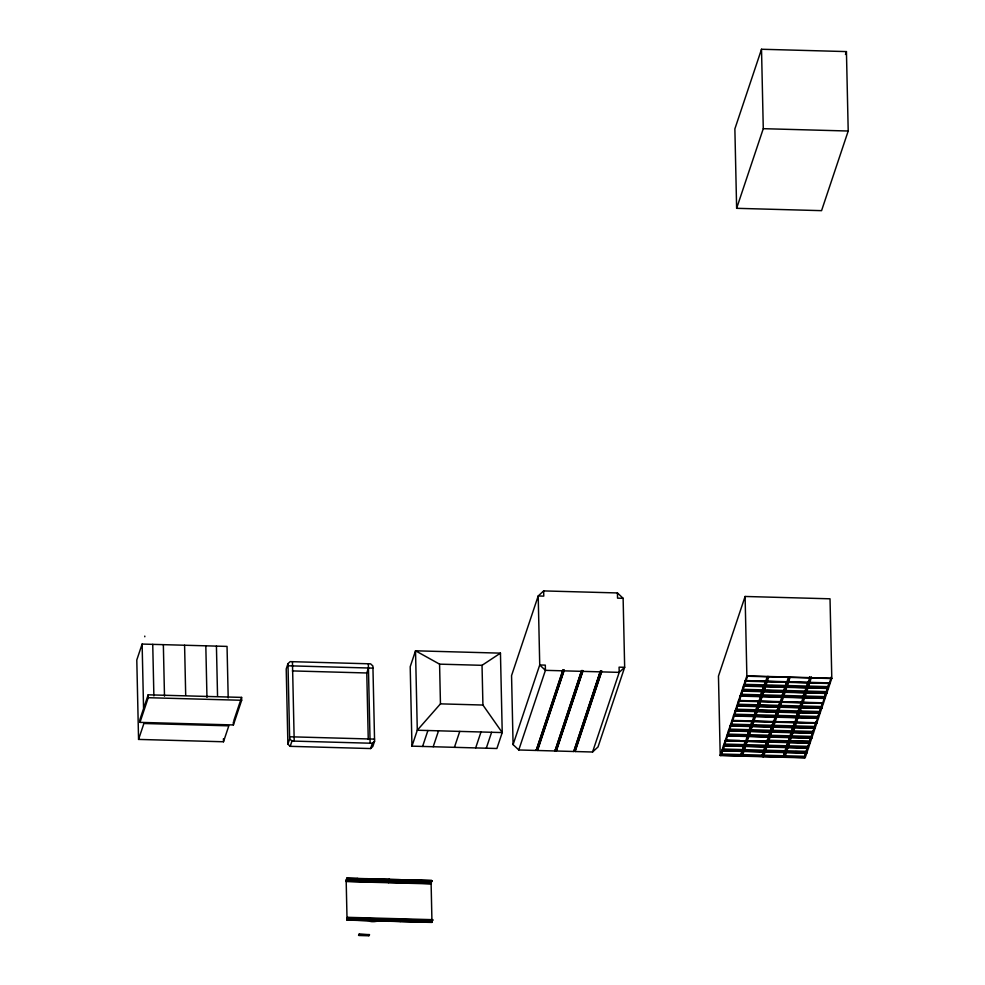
<?xml version="1.0" encoding="UTF-8"?>
<svg xmlns="http://www.w3.org/2000/svg" width="985" height="985" viewBox="0 0 985 985"><rect width="100%" height="100%" fill="white"/><g stroke="black" fill="none" stroke-linecap="round" stroke-linejoin="round"><path stroke-width="1.48" d="M228.2 697.959L227.042 646.406L142.123 644.067L136.792 659.987L138.565 739.415L223.484 741.767L228.815 725.834L143.896 723.495L138.565 739.415M148.169 694.819L139.919 719.493L139.981 722.374L233.396 724.948L241.657 700.273L241.596 697.392L148.169 694.819L148.243 697.7L139.981 722.374M233.814 720.614L241.596 697.392M287.977 663.668L286.216 668.95L287.891 744.155L290.193 746.334L370.606 748.551L372.81 746.507L374.583 741.225L372.909 666.02L370.594 663.841L290.181 661.625L287.977 663.668L289.652 738.885L287.891 744.155M290.193 746.334L291.954 741.052L289.652 738.885M368.255 739.439L366.777 672.977L368.439 668.002M370.606 748.551L372.367 743.269L374.583 741.225M432.009 922.268L347.052 920.027L346.166 880.307L346.855 878.238L431.787 880.578L431.11 883.274M356.779 879.248L357.026 878.509M356.89 879.457L357.173 878.46L347.089 878.189M357.161 879.47L357.469 878.534M357.432 879.47L357.814 878.411L357.567 879.273M347.028 918.783L347.237 918.143L347.249 918.771M347.04 919.399L347.73 917.33L432.661 919.67L431.972 922.366L431.098 882.646L431.787 880.578M347.052 920.027L347.73 917.33M357.777 919.177L357.432 920.372L347.348 920.088L348.013 917.958M347.976 918.217L347.853 919.005M367.048 880.578L367.294 879.839M367.393 879.42L367.639 878.682L357.703 878.632M411.964 746.15L417.295 730.23L415.522 650.802L500.454 653.141L502.227 732.569L496.896 748.501L411.964 746.15L410.203 666.722L415.522 650.802L439.581 664.149L482.034 665.318L500.454 653.141M367.171 880.787L367.442 879.79M367.43 880.799L367.713 879.962M367.7 880.799L368.082 879.74M368.181 879.445L368.439 878.829M357.789 919.337L358.06 918.34L357.432 920.212M357.666 920.322L358.355 918.242M358.466 919.3L358.712 918.562L368.673 918.636L367.934 920.729L357.974 920.384L358.626 918.254M358.244 919.387L358.121 920.335M358.909 934.309L358.565 935.344L369.215 935.528L369.523 934.593L358.909 934.309L369.227 934.851M378.006 879.839L378.252 879.1M422.59 746.445L427.909 730.525M378.092 880.147L378.4 879.051L368.316 878.928M378.388 880.048L378.708 879.112M379.053 879.112L378.806 879.74M368.181 919.867L368.045 920.507M368.969 918.537L368.599 919.67L378.954 920.113C378.597 921.948 366.654 922.674 368.932 919.485M368.858 919.682L369.24 918.549M369.079 919.719L369.203 918.648M433.203 746.741L438.534 730.808M388.743 880.344L389.013 879.346L378.929 879.063M389.013 880.344L389.321 879.408M389.272 880.356L389.666 879.408M388.656 882.72L388.866 882.08M378.671 920.79L379.287 918.919L379.016 919.756M378.893 920.901L379.594 918.833M389.912 919.374L389.173 921.307L379.2 920.975L379.853 918.845M379.348 921.037L379.594 920.187L400.132 920.446M398.888 881.452L399.134 880.713M399.245 880.418L399.639 879.79M399.011 881.661L399.294 880.676M399.356 880.467L399.639 879.642L389.555 879.519M399.282 881.673L399.553 880.836M399.541 881.686L399.824 880.688M399.885 880.491L400.279 879.58L400.033 880.442M399.688 881.476L399.935 880.738M389.42 920.581L389.173 921.307M389.518 920.162L389.764 919.424L379.939 919.153L379.693 919.891M389.518 921.197L390.208 919.128M390.466 919.128L389.814 921.258L399.898 921.541L400.242 920.347M389.974 921.332L390.097 920.421M409.514 881.747L409.748 880.885M454.43 747.332L459.761 731.399M409.625 881.957L409.908 880.959M410.252 880.085L400.169 879.814M409.895 881.969L409.908 881.119M410.154 881.969L410.548 880.91M400.242 920.507L400.526 919.67L379.557 918.931M400.132 921.492L400.821 919.424M401.092 919.424L400.427 921.554L410.511 921.837L411.139 919.965L400.784 919.522M400.772 920.359L400.427 921.394M400.932 920.593L401.178 919.731L410.991 920.125M420.472 881.009L420.718 880.27M420.595 881.218L420.866 880.221L410.782 879.937M420.854 881.218L421.174 880.294M421.124 881.23L421.395 880.233L431.479 880.516L431.122 882.548M421.272 881.021L421.518 880.294M410.745 921.775L411.435 919.707L421.752 920.101L421.014 922.194L421.469 920.926M411.324 921.012L411.201 921.8M411.545 920.889L411.668 919.978M475.669 747.911L480.988 731.99M346.166 880.307L431.319 882.634L431.331 883.262L431.122 883.89L346.191 881.55L346.461 880.061M421.481 921.086L421.752 920.249M421.358 922.071L422.048 920.002L432.378 920.544M431.75 922.416L421.666 922.145L422.294 920.273M422.06 921.357L421.814 922.095M422.159 921.184L422.405 920.322L432.366 920.384M486.282 748.206L491.613 732.274M431.947 921.123L432.156 920.482L432.033 921.578L421.678 921.135M432.661 919.67L431.75 922.255M513.087 744.611L539.731 664.974L538.204 595.974L543.658 590.914L617.435 592.945L623.123 598.314L624.662 667.313L598.018 746.95L592.564 752.011L575.141 751.53L575.129 750.779L601.773 671.154L600.394 671.117L573.775 751.493L556.353 751.013L556.34 750.262L582.985 670.637L581.606 670.6L554.986 750.976L537.564 750.496L537.551 749.745L564.196 670.12L562.817 670.083L536.197 750.459L518.775 749.967L513.087 744.611L511.56 675.599L538.204 595.974L543.769 596.122L543.658 590.914M518.775 749.967L545.419 670.342L545.308 665.134L539.731 664.974L545.419 670.342L562.841 670.822L562.817 670.083M761.516 49.25L734.872 128.887L736.632 208.315L821.564 210.655L848.208 131.017L846.435 51.589L761.516 49.25L763.276 128.678L736.632 208.315M536.197 750.459L562.841 670.822M537.564 750.496L564.196 670.12M554.986 750.976L581.606 670.6M556.353 751.013L582.985 670.637M573.775 751.493L600.394 671.117M575.141 751.53L601.773 671.154M592.564 752.011L619.208 672.373L619.085 667.165L624.662 667.313L619.208 672.373L601.786 671.893M845.475 54.483L846.435 51.589M745.103 596.467L718.459 676.104L720.22 755.532L805.151 757.871L831.796 678.246L830.023 598.806L745.103 596.467L746.864 675.895L720.22 755.532M721.463 752.922L722.19 750.73M722.781 750.274L724.221 744.66L724.246 745.891M725.157 741.865L724.418 744.057L744.057 744.598L745.165 741.311M727.78 735.339L728.851 730.821M729.442 730.365L730.156 726.942M734.441 715.442L735.512 710.911M738.11 703.142L738.849 700.963M741.803 692.098L741.077 694.29L760.716 694.831L762.181 690.448L762.205 691.692M743.109 688.22L743.835 686.028M744.438 685.572L745.51 681.054M721.02 755.557L747.664 675.919M720.318 755.236L740.757 755.791L741.828 751.272M721.993 750.25L742.419 750.816L743.49 746.298M726.979 735.327L747.418 735.881L748.489 731.362M728.654 730.341L749.08 730.907L750.151 726.388M730.316 725.366L750.755 725.933L751.826 721.402M733.64 715.418L754.079 715.984L755.52 710.357L755.544 711.601M735.315 710.444L755.741 710.998L757.182 705.383L757.206 706.627M736.977 705.457L757.416 706.023L758.844 700.409L758.881 701.64M741.976 690.534L762.402 691.088L763.474 686.57M743.638 685.548L764.077 686.114L765.148 681.595M740.757 755.791L742.321 751.112M742.419 750.816L743.983 746.137M723.655 745.276L744.094 745.842L745.657 741.163M725.317 740.301L745.756 740.868L747.32 736.189M747.418 735.881L748.982 731.215M749.08 730.907L750.644 726.228M750.755 725.933L752.318 721.254M752.417 720.958L753.981 716.28M754.079 715.984L755.643 711.305M755.741 710.998L757.305 706.319M757.416 706.023L758.979 701.345M759.078 701.049L760.642 696.37M740.301 695.508L760.74 696.075L762.304 691.396M762.402 691.088L763.966 686.422M764.077 686.114L765.64 681.435M765.739 681.14L767.303 676.461M741.459 756.111L768.103 676.486M742.345 755.84L743.416 751.309M744.02 750.865L744.722 747.43M746.014 743.552L746.753 741.36M749.006 735.93L749.72 732.495M751.013 728.617L751.752 726.425M752.343 725.982L753.414 721.451M756.012 713.682L756.739 711.502M757.342 711.047L758.77 705.42L770.861 705.765M759.004 706.073L760.445 700.446L760.469 701.689M762.328 696.112L763.769 690.497L763.794 691.741M764.003 691.138L765.431 685.523L765.468 686.754M765.998 683.824L766.736 681.632M742.247 756.135L768.891 676.51M741.557 755.815L761.996 756.382L763.424 750.755L763.461 751.998M743.219 750.841L763.658 751.407L765.099 745.78L765.123 747.024M744.882 745.867L765.32 746.421L766.761 740.806L766.786 742.05M748.218 735.906L768.657 736.472L770.085 730.858L770.122 732.089M749.88 730.932L770.319 731.498L771.39 726.967M751.543 725.957L771.981 726.524L773.053 721.993M754.879 715.996L775.318 716.563L776.389 712.044M756.542 711.022L776.98 711.589L778.051 707.058M758.204 706.048L778.642 706.614L779.714 702.083M761.54 696.087L781.979 696.654L783.05 692.135M763.203 691.113L783.641 691.679L784.713 687.148M764.865 686.139L785.304 686.705L786.375 682.174M761.996 756.382L763.56 751.703M763.658 751.407L765.222 746.728M765.32 746.421L766.884 741.754M746.556 740.88L766.983 741.446L768.546 736.768M768.657 736.472L770.221 731.793M770.319 731.498L771.883 726.819M771.981 726.524L773.545 721.845M773.644 721.537L775.207 716.858M775.318 716.563L776.882 711.884M776.98 711.589L778.544 706.91M778.642 706.614L780.206 701.936M780.305 701.628L781.868 696.961M781.979 696.654L783.543 691.975M783.641 691.679L785.205 687.001M785.304 686.705L786.867 682.026M786.966 681.731L788.529 677.052M762.686 756.702L789.33 677.064M763.917 754.091L764.655 751.9M765.246 751.444L766.687 745.83L777.263 746.113M766.909 746.47L768.349 740.855L768.374 742.087M770.245 736.521L771.686 730.895L771.711 732.138M771.908 731.535L773.348 725.92L773.373 727.164M773.57 726.561L774.641 722.042M776.906 716.612L777.978 712.081M779.27 708.203L778.544 710.394L798.182 710.936L799.278 707.649M780.231 706.651L781.302 702.133M784.269 693.268L783.543 695.459L803.181 696.001L804.646 691.618L804.671 692.861M785.574 689.389L786.301 687.198M786.892 686.742L787.963 682.223M763.486 756.726L790.13 677.089M762.784 756.406L783.223 756.96L784.294 752.442M764.446 751.42L784.885 751.986L785.956 747.467M766.121 746.445L786.547 747.012L787.618 742.481M767.783 741.471L788.222 742.037L789.293 737.506M769.445 736.497L789.884 737.063L790.955 732.532M771.107 731.523L791.546 732.077L792.617 727.558M772.782 726.536L793.208 727.102L794.279 722.584M776.106 716.587L796.545 717.154L797.616 712.623M779.443 706.639L799.869 707.193L801.31 701.579M784.429 691.704L804.868 692.27L806.309 686.643L806.333 687.887M786.104 686.73L806.53 687.284L807.971 681.669L807.995 682.913M783.223 756.96L784.786 752.294M784.885 751.986L786.449 747.307M786.547 747.012L788.123 742.333M788.222 742.037L789.785 737.359M789.884 737.063L791.447 732.384M791.546 732.077L793.11 727.398M793.208 727.102L794.784 722.424M794.883 722.128L796.446 717.449M796.545 717.154L798.109 712.475M777.768 711.613L798.207 712.18L799.771 707.501M799.869 707.193L801.445 702.514M801.544 702.219L803.107 697.54M782.767 696.678L803.206 697.245L804.77 692.566M804.868 692.27L806.432 687.592M806.53 687.284L808.106 682.605M808.205 682.309L809.768 677.631M783.912 757.293L810.557 677.655M784.811 757.009L785.882 752.478M787.187 748.6L786.449 750.792L806.087 751.333L807.195 748.046M788.148 747.061L789.219 742.53M791.472 737.1L792.174 733.677M793.479 729.787L794.205 727.595M794.809 727.152L795.88 722.621M800.14 709.877L800.867 707.686M801.47 707.242L802.541 702.711M805.139 694.954L805.865 692.763M806.456 692.307L807.897 686.693L819.988 687.025M784.713 757.305L811.357 677.68M784.023 756.985L804.449 757.551L805.521 753.02M787.347 747.036L807.786 747.603L808.857 743.072M790.684 737.075L811.111 737.642L812.551 732.027L812.576 733.259M792.346 732.101L812.785 732.668L814.213 727.041L814.25 728.284M794.008 727.127L814.447 727.693L815.888 722.067L815.912 723.31M797.345 717.178L817.772 717.733L819.212 712.118L819.237 713.362M799.007 712.192L819.446 712.758L820.517 708.227M800.67 707.218L821.108 707.784L822.179 703.253M804.006 697.269L824.433 697.823L825.504 693.305M805.668 692.283L826.107 692.849L827.178 688.33M807.331 687.308L827.769 687.875L828.841 683.344M804.449 757.551L806.013 752.872M785.685 752.011L806.124 752.577L807.688 747.898M807.786 747.603L809.35 742.924M789.01 742.062L809.448 742.616L811.012 737.937M811.111 737.642L812.674 732.963M812.785 732.668L814.349 727.989M814.447 727.693L816.011 723.015M731.978 720.392L816.109 722.719L817.673 718.04M817.772 717.733L819.335 713.054M819.446 712.758L821.01 708.08M821.108 707.784L822.672 703.105M824.334 698.131L822.77 702.81L738.639 700.483M824.433 697.823L825.996 693.144M826.107 692.849L827.671 688.17M827.769 687.875L829.333 683.196M830.995 678.222L829.432 682.9L745.3 680.573M439.581 664.149L440.455 703.856L417.295 730.23L502.227 732.569L482.921 705.038L482.034 665.318M741.176 736.115L727.583 735.943L727.558 734.699M754.842 736.288L776.069 736.558M726.117 740.326L739.71 740.498M788.197 741.114L745.756 740.868M789.785 741.126L809.424 741.385L810.889 737.002L810.914 738.245M763.276 128.678L848.208 131.017M623.123 598.314L617.546 598.154L617.435 592.945M564.208 670.859L581.63 671.339M582.997 671.376L600.419 671.856M746.864 675.895L831.796 678.246M746.765 676.202L831.697 678.542M288.026 665.786L372.946 668.125M745.202 680.881L830.133 683.221M745.103 681.177L830.023 683.516M292.385 670.92L366.777 672.977M744.401 684.329L764.04 684.87M785.279 685.462L765.64 684.92L765.665 686.163M786.867 685.511L806.506 686.053M827.745 686.631L808.094 686.089L809.571 681.706L809.596 682.95M744.204 684.932L748.735 685.055M771.477 685.683L777.522 685.855M743.54 685.855L828.459 688.195M743.441 686.151L828.36 688.49M762.378 689.857L742.739 689.315L742.764 690.547M763.966 689.894L783.617 690.436M804.843 691.027L785.205 690.485L785.23 691.729M806.432 691.064L826.07 691.605M742.542 689.906L745.559 689.992M766.798 690.583L775.86 690.83M816.811 691.962L806.235 691.667L806.259 692.911M741.877 690.83L826.797 693.169M741.767 691.125L826.698 693.465M762.304 694.868L781.942 695.41M824.408 696.592L804.77 696.05L804.794 697.282M804.573 696.641L813.635 696.887M740.203 695.804L825.134 698.143M740.104 696.1L825.036 698.451M738.541 700.778L823.472 703.13M738.442 701.086L823.361 703.425M757.379 704.78L737.74 704.238L737.777 705.482M758.979 704.829L778.618 705.371M780.206 705.408L799.845 705.949M801.433 705.999L821.084 706.541M801.236 706.602L805.767 706.725M736.879 705.765L821.798 708.104M736.78 706.06L821.699 708.4M755.717 709.766L736.078 709.225L736.103 710.456M757.305 709.803L776.956 710.345M819.409 711.515L799.771 710.973L799.795 712.217M767.684 710.69L757.108 710.407L757.133 711.638M799.574 711.576L802.59 711.663M735.216 710.739L820.136 713.078M735.105 711.035L820.037 713.374M440.455 703.856L482.921 705.038M148.243 697.7L241.657 700.273M734.416 714.199L754.054 714.741M775.281 715.319L755.643 714.778L755.667 716.021M776.882 715.369L796.52 715.91M817.747 716.489L798.109 715.947L798.133 717.191M784.232 716.169L788.763 716.304M733.542 715.713L818.473 718.053M733.443 716.009L818.375 718.361M731.88 720.688L816.811 723.039M731.781 720.995L816.7 723.335M750.718 724.689L731.079 724.147L731.116 725.391M752.318 724.738L771.957 725.28M773.545 725.317L793.184 725.859M794.772 725.908L814.423 726.45M752.109 725.329L756.652 725.452M777.879 726.043L785.427 726.253M730.217 725.662L815.137 728.013M730.119 725.97L815.038 728.309M729.417 729.122L749.056 729.663M770.295 730.254L750.644 729.713L750.681 730.956M771.883 730.304L791.521 730.845M812.748 731.424L793.11 730.882L793.134 732.126M738.282 729.971L741.299 730.057M750.447 730.316L753.476 730.39M774.702 730.981L783.764 731.227M728.555 730.648L813.475 732.988M728.444 730.944L813.376 733.283M727.755 734.108L747.393 734.65M748.982 734.687L768.62 735.229M770.221 735.278L789.859 735.82M791.447 735.857L811.086 736.398M735.105 734.909L739.636 735.032M770.011 735.869L782.102 736.201M726.881 735.623L811.812 737.962M726.782 735.918L811.714 738.258M788.185 740.794L768.546 740.252L768.583 741.496M795.621 741.606L801.667 741.767M725.219 740.597L810.15 742.936M725.12 740.892L810.039 743.244M765.296 745.189L745.657 744.648L745.682 745.879M766.884 745.226L786.522 745.768M788.111 745.817L807.762 746.359M727.238 744.734L736.312 744.992M723.556 745.571L808.476 747.923M723.458 745.879L808.377 748.218M289.602 736.768L374.534 739.119M722.756 749.031L742.394 749.573M743.983 749.622L763.634 750.164M765.222 750.201L784.86 750.742M724.074 749.671L734.638 749.967M774.087 751.05L765.025 750.804L765.049 752.047M795.314 751.641L798.342 751.727M721.894 750.558L806.813 752.897M721.783 750.853L806.715 753.193M291.954 741.052L372.367 743.269M740.732 754.559L721.094 754.017L721.118 755.249M742.321 754.596L761.959 755.138M783.198 755.729L763.56 755.187L763.584 756.418M784.786 755.766L804.425 756.308M536.172 749.708L537.551 749.745M554.961 750.225L556.34 750.262M573.75 750.742L575.129 750.779M431.799 881.206L346.954 878.977M346.548 879.174L349.687 879.1M382.98 880.024L385.861 880.097M417.702 880.984L420.583 881.058M372.293 880.085L375.174 880.159M431.331 883.262L346.178 880.935L347.089 878.349M346.191 881.181L365.903 881.723M375.002 881.969L400.784 882.683M409.883 882.929L431.11 883.52M347.742 917.958L432.674 920.298M347.705 918.057L368.685 918.796L368.181 919.99L347.754 919.313L347.508 920.039M368.944 918.636L379.299 919.079M348.099 918.279L357.912 918.549M411.792 920.027L421.617 920.421M347.397 918.993L432.353 921.234M347.36 919.091L357.715 919.534M357.974 919.387L368.402 919.473M379.213 919.965L389.629 920.052M389.826 920.261L400.181 920.704M400.439 920.556L410.794 921M411.053 920.84L421.408 921.295M368.981 919.891L378.905 919.867M400.833 920.778L410.745 920.741M431.959 921.751L411.385 920.655M830.872 677.274L830.897 678.517M827.535 687.234L827.572 688.466M820.874 707.144L820.911 708.375M817.55 717.092L817.575 718.336M816.085 721.476L816.109 722.719M811.234 676.732L811.258 677.976M809.633 676.695L809.67 677.926M809.448 742.616L809.424 741.385L789.785 740.843L789.81 742.074M809.227 741.976L809.251 743.219M807.897 686.693L807.922 687.924M806.087 751.333L806.124 752.577M805.89 751.937L805.915 753.168M803.181 696.001L803.206 697.245M802.972 696.604L803.009 697.836M798.182 710.936L798.207 712.18M797.985 711.527L798.01 712.771M796.446 720.934L796.471 722.177M792.987 726.462L793.011 727.706M788.529 680.524L788.566 681.768M787.988 741.397L788.012 742.628M781.868 700.433L781.905 701.677M778.421 705.962L778.446 707.205M775.01 720.946L775.035 722.177M773.422 720.897L773.447 722.14M771.76 725.871L771.784 727.115M770.024 736.484L770.048 737.112M768.423 735.832L768.448 737.075M767.106 680.537L767.13 681.78M766.958 740.203L766.983 741.446M766.687 745.83L766.712 747.073M763.843 685.474L763.867 686.717M760.716 694.831L760.74 696.075M758.77 705.42L758.807 706.664M748.859 730.267L748.883 731.51M744.057 744.598L744.094 745.842M743.86 745.202L743.884 746.433M739.415 699.264L739.439 700.507M732.754 719.173L732.778 720.417M725.883 739.673L725.92 740.917M722.559 749.634L722.584 750.878M431.492 880.676L430.987 881.6M421.124 921.972L411.053 921.849L411.792 920.15M399.898 921.381L400.526 919.51L390.565 919.559M390.442 919.227L390.306 920.175M388.866 879.383L388.619 880.011M378.942 879.223L378.129 879.888M379.151 919.128L369.326 918.98M368.341 663.779L370.114 743.207M368.944 935.528L358.86 935.405L359.143 934.568M368.833 935.627L369.227 934.691L358.86 935.245M346.855 878.238L346.745 879.383M292.447 661.686L294.207 741.114M233.334 722.067L233.396 724.948M223.423 738.713L223.484 741.767M216.429 646.111L217.55 696.149M205.816 645.815L206.961 697.368M184.589 645.237L185.697 695.262M163.35 644.646L164.495 696.198M152.737 644.362L153.882 695.903M144.783 636.101L144.795 636.778M142.123 644.067L143.551 708.043"/></g></svg>
